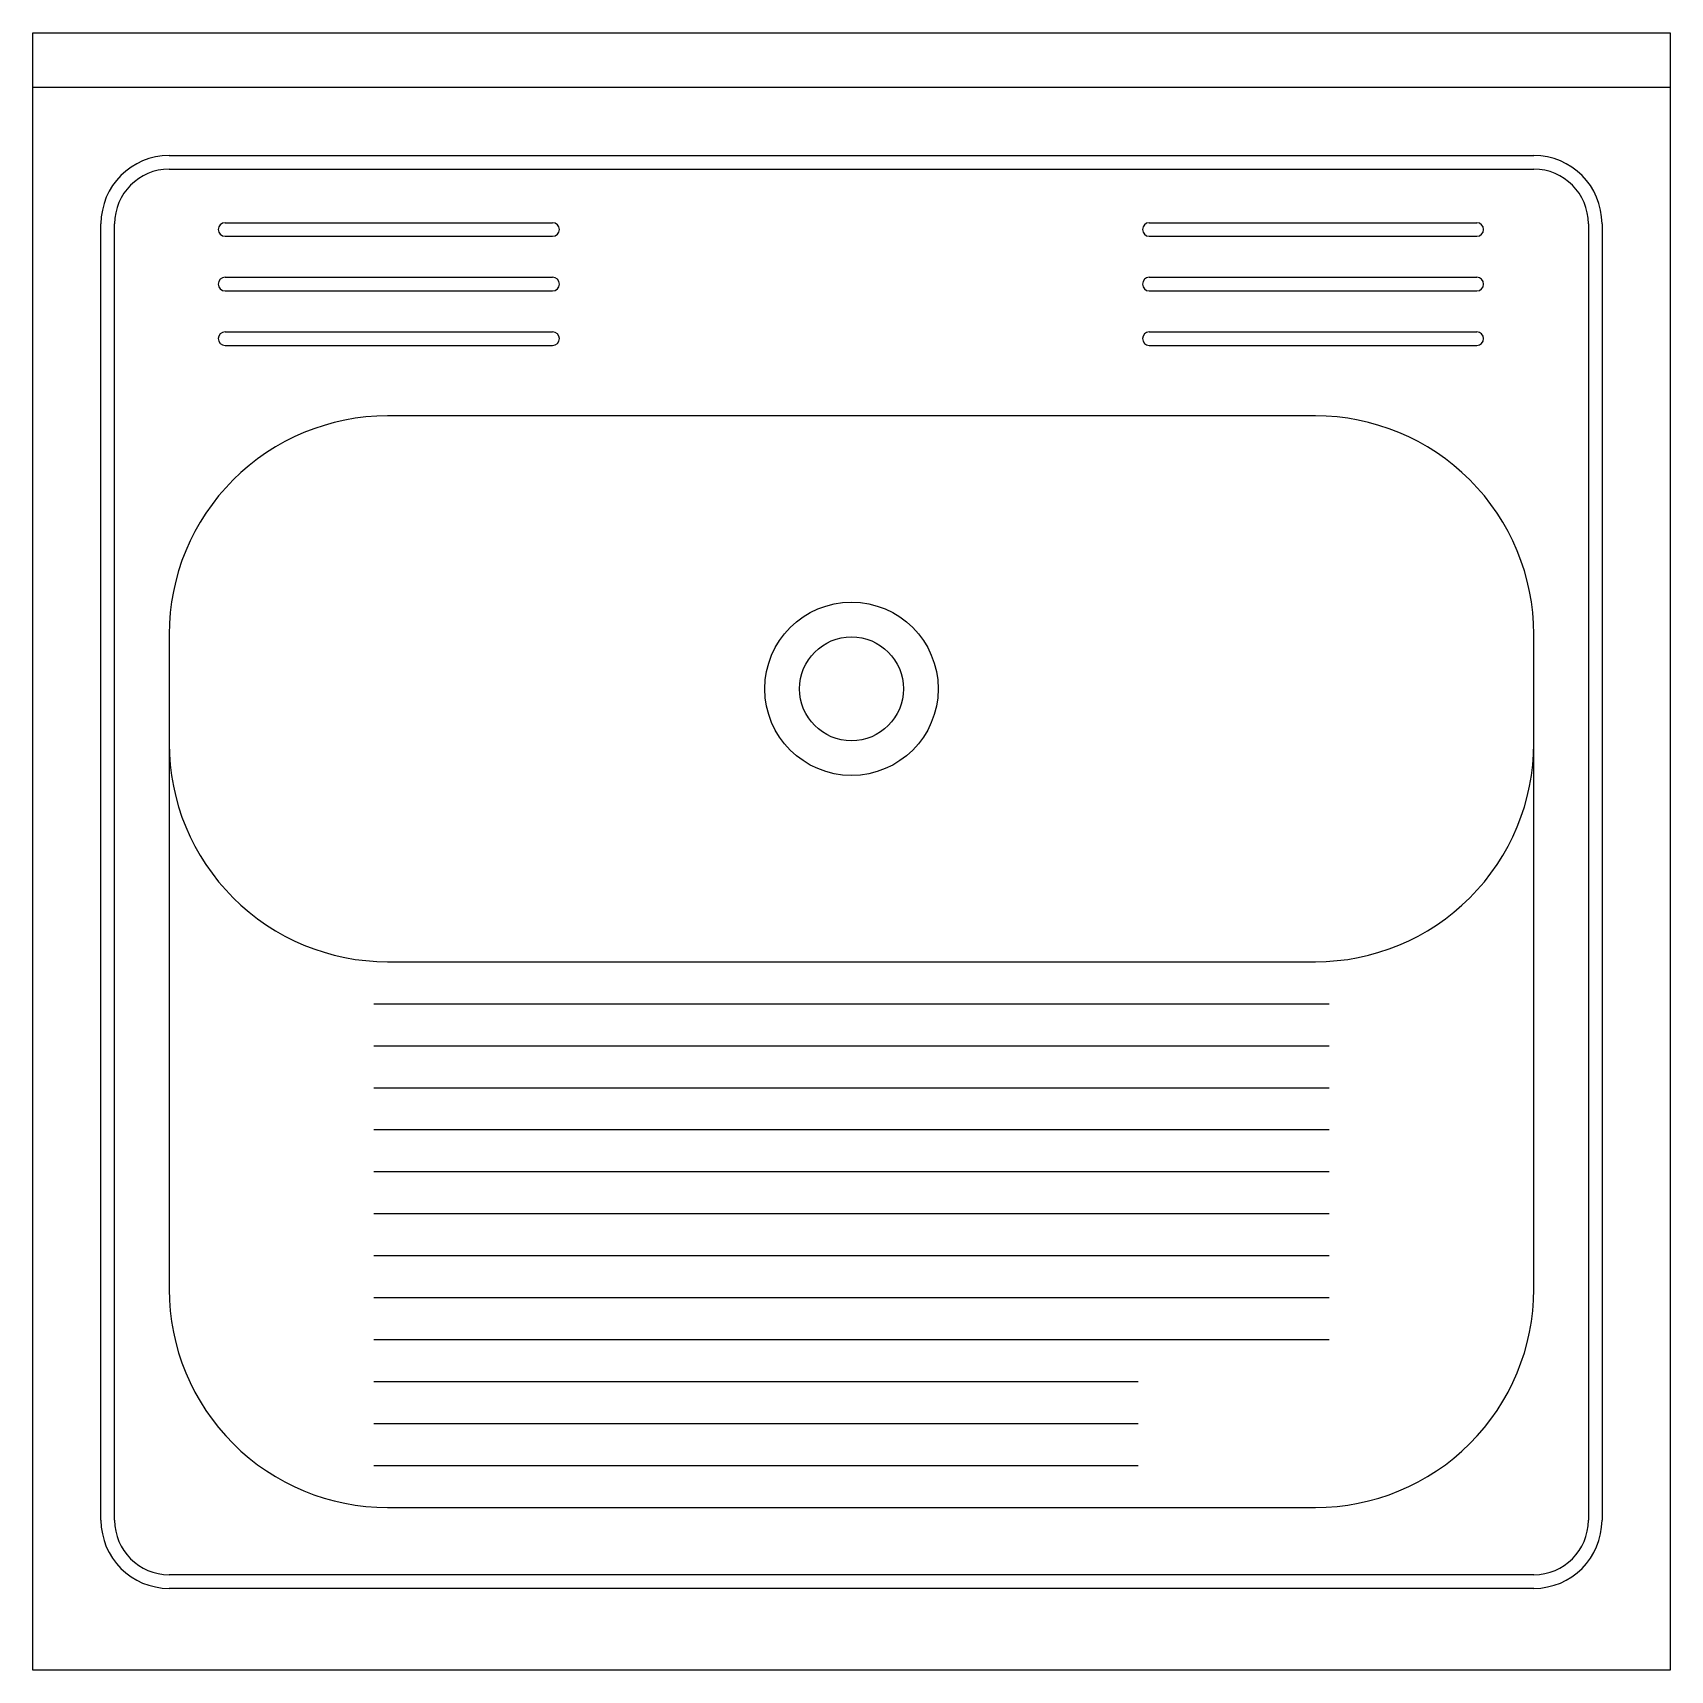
# Model space of a CAD drawing. Extents: x 2333 to 2933, y 3409 to 4009.
import ezdxf

# ---------------------------------------------------------------- set-up
doc = ezdxf.new("R2010")
doc.units = 0
doc.header["$LTSCALE"] = 450
doc.layers.get('0').update_dxf_attribs({"linetype": 'CONTINUOUS'})

msp = doc.modelspace()

# ---------------------------------------------------------------- linework, layer by layer
for p, q in [((2333.16, 3409.34), (2333.16, 4009.34)), ((2333.16, 4009.34), (2933.16, 4009.34)), ((2933.16, 4009.34), (2933.16, 3409.34)), ((2333.16, 3989.34), (2933.16, 3989.34)), ((2383.16, 3964.34), (2883.16, 3964.34)), ((2383.16, 3959.34), (2883.16, 3959.34)), ((2358.16, 3464.34), (2358.16, 3939.34)), ((2363.16, 3464.34), (2363.16, 3939.34)), ((2403.66, 3939.75), (2523.66, 3939.75)), ((2742.28, 3939.75), (2862.28, 3939.75)), ((2903.16, 3939.34), (2903.16, 3464.34)), ((2908.16, 3939.34), (2908.16, 3464.34)), ((2403.66, 3934.75), (2523.66, 3934.75)), ((2742.28, 3934.75), (2862.28, 3934.75)), ((2403.66, 3919.75), (2523.66, 3919.75)), ((2742.28, 3919.75), (2862.28, 3919.75)), ((2403.66, 3914.75), (2523.66, 3914.75)), ((2742.28, 3914.75), (2862.28, 3914.75)), ((2403.66, 3899.75), (2523.66, 3899.75)), ((2403.66, 3894.75), (2523.66, 3894.75)), ((2742.28, 3899.75), (2862.28, 3899.75)), ((2742.28, 3894.75), (2862.28, 3894.75)), ((2458.16, 3653.57), (2808.16, 3653.57)), ((2458.16, 3638.19), (2808.16, 3638.19)), ((2458.16, 3622.8), (2808.16, 3622.8)), ((2458.16, 3607.42), (2808.16, 3607.42)), ((2458.16, 3592.03), (2808.16, 3592.03)), ((2458.16, 3576.65), (2808.16, 3576.65)), ((2458.16, 3561.26), (2808.16, 3561.26)), ((2458.16, 3545.88), (2808.16, 3545.88)), ((2458.16, 3530.49), (2808.16, 3530.49)), ((2458.16, 3515.11), (2738.16, 3515.11)), ((2458.16, 3499.72), (2738.16, 3499.72)), ((2458.16, 3484.34), (2738.16, 3484.34)), ((2883.16, 3444.34), (2383.16, 3444.34)), ((2883.16, 3439.34), (2383.16, 3439.34)), ((2933.16, 3409.34), (2333.16, 3409.34))]:
    msp.add_line(p, q)
msp.add_lwpolyline([(2463.16, 3868.95, 0.414214), (2383.16, 3788.95), (2383.16, 3548.95, 0.414214), (2463.16, 3468.95), (2803.16, 3468.95, 0.414214), (2883.16, 3548.95), (2883.16, 3788.95, 0.414214), (2803.16, 3868.95)], format="xyb", close=True)
msp.add_lwpolyline([(2383.16, 3748.95, 0.414214), (2463.16, 3668.95), (2803.16, 3668.95, 0.414214), (2883.16, 3748.95)], format="xyb")
for radius in [31.75, 19.05]:
    msp.add_circle((2633.16, 3768.95), radius)
for centre, radius, start, end in [((2383.16, 3939.34), 25, 90, 180), ((2883.16, 3939.34), 25, 0, 90), ((2383.16, 3939.34), 20, 90, 180), ((2883.16, 3939.34), 20, 0, 90), ((2403.66, 3937.25), 2.5, 90, 270), ((2523.66, 3937.25), 2.5, 270, 90), ((2742.28, 3937.25), 2.5, 90, 270), ((2862.28, 3937.25), 2.5, 270, 90), ((2403.66, 3917.25), 2.5, 90, 270), ((2523.66, 3917.25), 2.5, 270, 90), ((2742.28, 3917.25), 2.5, 90, 270), ((2862.28, 3917.25), 2.5, 270, 90), ((2403.66, 3897.25), 2.5, 90, 270), ((2523.66, 3897.25), 2.5, 270, 90), ((2742.28, 3897.25), 2.5, 90, 270), ((2862.28, 3897.25), 2.5, 270, 90), ((2383.16, 3464.34), 25, 180, 270), ((2383.16, 3464.34), 20, 180, 270), ((2883.16, 3464.34), 20, 270, 0), ((2883.16, 3464.34), 25, 270, 0)]:
    msp.add_arc(centre, radius, start, end)

doc.saveas('drawing.dxf')
